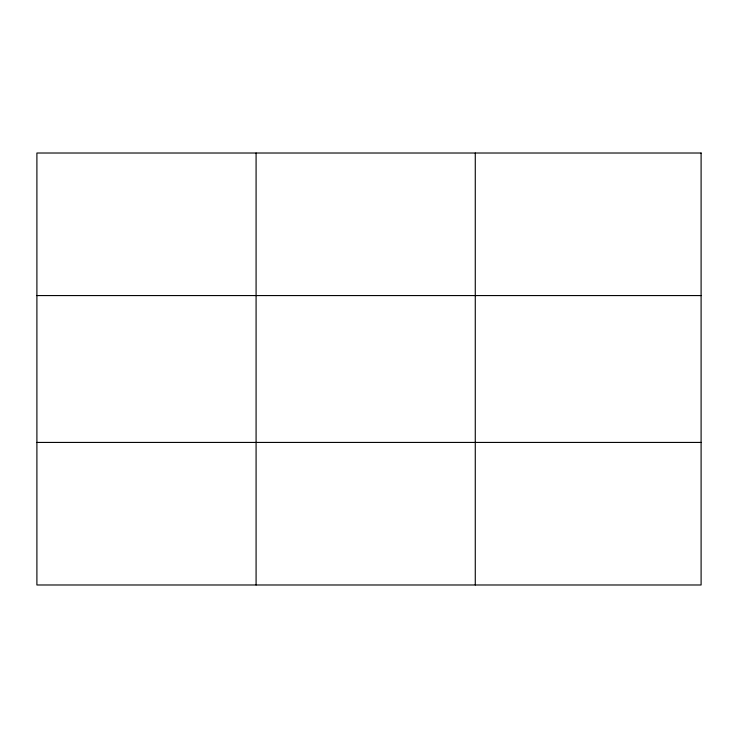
<?xml version="1.0" encoding="UTF-8"?>
<svg xmlns="http://www.w3.org/2000/svg" width="738" height="738" viewBox="0 0 738 738"><rect width="100%" height="100%" fill="white"/><g stroke="black" fill="none" stroke-linecap="round" stroke-linejoin="round"><path stroke-width="1.11" d="M256.086 584.985L256.086 153.015M475.272 584.985L475.272 153.015M36.9 295.569L701.1 295.569M36.9 442.431L701.1 442.431M701.1 153.015L701.1 584.985L36.9 584.985L36.9 153.015L701.1 153.015"/></g></svg>
